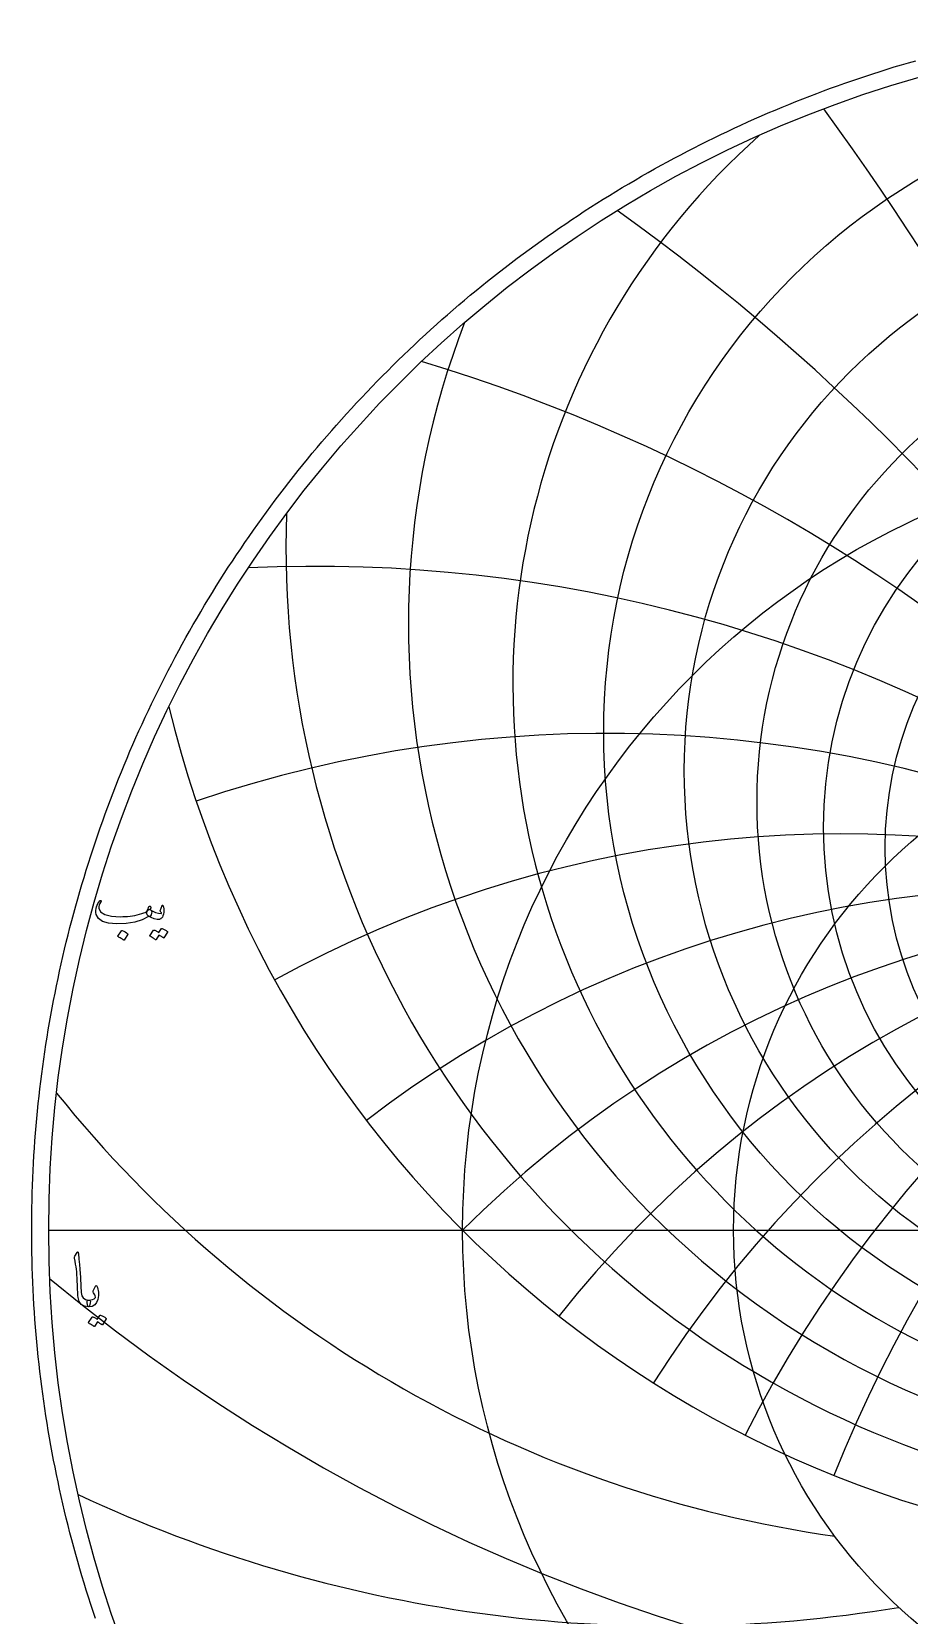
# Model space of a CAD drawing. Header units: millimetres. Extents: x -62 to 62, y -62 to 63.
# Drawn here: x -61.6 to -17.1, y -19.5 to 60.8 of the extents above; entities that cross this region are included whole.
import ezdxf

# ---------------------------------------------------------------- set-up
doc = ezdxf.new("R2010")
doc.units = ezdxf.units.MM
for name, color, linetype in [('CUT_OUTER', 1, 'Continuous'), ('ENGRAVE', 7, 'Continuous'), ('ENGRAVE_FINE', 8, 'Continuous'), ('TEXT', 5, 'Continuous')]:
    doc.layers.add(name, color=color, linetype=linetype)

msp = doc.modelspace()

# ---------------------------------------------------------------- linework, layer by layer
at = {"layer": 'CUT_OUTER'}
msp.add_lwpolyline([(-58.3831, -19.6853), (-58.5028, -19.3267), (-58.6203, -18.9674), (-58.7356, -18.6073), (-58.8486, -18.2466), (-58.9595, -17.8852), (-59.0681, -17.5231), (-59.1745, -17.1603), (-59.2787, -16.7969), (-59.3807, -16.4328), (-59.4804, -16.0682), (-59.5778, -15.7029), (-59.6731, -15.3371), (-59.7661, -14.9706), (-59.8568, -14.6036), (-59.9453, -14.2361), (-60.0315, -13.868), (-60.1154, -13.4994), (-60.1971, -13.1303), (-60.2766, -12.7606), (-60.3537, -12.3906), (-60.4286, -12.02), (-60.5012, -11.649), (-60.5716, -11.2775), (-60.6396, -10.9057), (-60.7054, -10.5334), (-60.7689, -10.1607), (-60.8301, -9.7876), (-60.889, -9.4142), (-60.9456, -9.0404), (-61, -8.6663), (-61.052, -8.2919), (-61.1017, -7.9171), (-61.1491, -7.542), (-61.1943, -7.1667), (-61.2371, -6.7911), (-61.2776, -6.4152), (-61.3158, -6.0391), (-61.3517, -5.6627), (-61.3853, -5.2862), (-61.4166, -4.9094), (-61.4456, -4.5325), (-61.4722, -4.1554), (-61.4966, -3.7781), (-61.5186, -3.4007), (-61.5383, -3.0232), (-61.5557, -2.6455), (-61.5708, -2.2678), (-61.5835, -1.89), (-61.5939, -1.512), (-61.6021, -1.1341), (-61.6079, -0.7561), (-61.6113, -0.378), (-61.6125, 0), (-61.6113, 0.378), (-61.6079, 0.7561), (-61.6021, 1.1341), (-61.5939, 1.512), (-61.5835, 1.89), (-61.5708, 2.2678), (-61.5557, 2.6455), (-61.5383, 3.0232), (-61.5186, 3.4007), (-61.4966, 3.7781), (-61.4722, 4.1554), (-61.4456, 4.5325), (-61.4166, 4.9094), (-61.3853, 5.2862), (-61.3517, 5.6627), (-61.3158, 6.0391), (-61.2776, 6.4152), (-61.2371, 6.7911), (-61.1943, 7.1667), (-61.1491, 7.542), (-61.1017, 7.9171), (-61.052, 8.2919), (-61, 8.6663), (-60.9456, 9.0404), (-60.889, 9.4142), (-60.8301, 9.7876), (-60.7689, 10.1607), (-60.7054, 10.5334), (-60.6396, 10.9057), (-60.5716, 11.2775), (-60.5012, 11.649), (-60.4286, 12.02), (-60.3537, 12.3906), (-60.2766, 12.7606), (-60.1971, 13.1303), (-60.1154, 13.4994), (-60.0315, 13.868), (-59.9453, 14.2361), (-59.8568, 14.6036), (-59.7661, 14.9706), (-59.6731, 15.3371), (-59.5778, 15.7029), (-59.4804, 16.0682), (-59.3807, 16.4328), (-59.2787, 16.7969), (-59.1745, 17.1603), (-59.0681, 17.5231), (-58.9595, 17.8852), (-58.8486, 18.2466), (-58.7356, 18.6073), (-58.6203, 18.9674), (-58.5028, 19.3267), (-58.3831, 19.6853), (-58.2612, 20.0432), (-58.1372, 20.4003), (-58.0109, 20.7566), (-57.8824, 21.1122), (-57.7518, 21.4669), (-57.619, 21.8209), (-57.484, 22.174), (-57.3469, 22.5263), (-57.2076, 22.8778), (-57.0661, 23.2284), (-56.9225, 23.5781), (-56.7768, 23.9269), (-56.6289, 24.2748), (-56.4789, 24.6218), (-56.3267, 24.9679), (-56.1725, 25.3131), (-56.0161, 25.6573), (-55.8576, 26.0005), (-55.697, 26.3427), (-55.5344, 26.684), (-55.3696, 27.0242), (-55.2027, 27.3635), (-55.0338, 27.7017), (-54.8628, 28.0388), (-54.6897, 28.3749), (-54.5146, 28.71), (-54.3374, 29.0439), (-54.1581, 29.3768), (-53.9769, 29.7085), (-53.7936, 30.0392), (-53.6082, 30.3687), (-53.4209, 30.6971), (-53.2315, 31.0243), (-53.0402, 31.3503), (-52.8468, 31.6752), (-52.6515, 31.9988), (-52.4541, 32.3213), (-52.2548, 32.6425), (-52.0535, 32.9625), (-51.8503, 33.2813), (-51.6451, 33.5988), (-51.438, 33.9151), (-51.2289, 34.2301), (-51.0179, 34.5438), (-50.805, 34.8562), (-50.5902, 35.1672), (-50.3734, 35.477), (-50.1548, 35.7854), (-49.9343, 36.0925), (-49.7119, 36.3982), (-49.4876, 36.7025), (-49.2615, 37.0055), (-49.0335, 37.307), (-48.8037, 37.6072), (-48.572, 37.906), (-48.3385, 38.2033), (-48.1032, 38.4992), (-47.866, 38.7936), (-47.6271, 39.0866), (-47.3864, 39.3781), (-47.1439, 39.6681), (-46.8996, 39.9566), (-46.6535, 40.2436), (-46.4057, 40.5291), (-46.1562, 40.8131), (-45.9049, 41.0955), (-45.6519, 41.3764), (-45.3971, 41.6558), (-45.1407, 41.9335), (-44.8825, 42.2097), (-44.6227, 42.4843), (-44.3612, 42.7573), (-44.098, 43.0287), (-43.8331, 43.2985), (-43.5666, 43.5666), (-43.2985, 43.8331), (-43.0287, 44.098), (-42.7573, 44.3612), (-42.4843, 44.6227), (-42.2097, 44.8825), (-41.9335, 45.1407), (-41.6558, 45.3971), (-41.3764, 45.6519), (-41.0955, 45.9049), (-40.8131, 46.1562), (-40.5291, 46.4057), (-40.2436, 46.6535), (-39.9566, 46.8996), (-39.6681, 47.1439), (-39.3781, 47.3864), (-39.0866, 47.6271), (-38.7936, 47.866), (-38.4992, 48.1032), (-38.2033, 48.3385), (-37.906, 48.572), (-37.6072, 48.8037), (-37.307, 49.0335), (-37.0055, 49.2615), (-36.7025, 49.4876), (-36.3982, 49.7119), (-36.0925, 49.9343), (-35.7854, 50.1548), (-35.477, 50.3734), (-35.1672, 50.5902), (-34.8562, 50.805), (-34.5438, 51.0179), (-34.2301, 51.2289), (-33.9151, 51.438), (-33.5988, 51.6451), (-33.2813, 51.8503), (-32.9625, 52.0535), (-32.6425, 52.2548), (-32.3213, 52.4541), (-31.9988, 52.6515), (-31.6752, 52.8468), (-31.3503, 53.0402), (-31.0243, 53.2315), (-30.6971, 53.4209), (-30.3687, 53.6082), (-30.0392, 53.7936), (-29.7085, 53.9769), (-29.3768, 54.1581), (-29.0439, 54.3374), (-28.71, 54.5146), (-28.3749, 54.6897), (-28.0388, 54.8628), (-27.7017, 55.0338), (-27.3635, 55.2027), (-27.0242, 55.3696), (-26.684, 55.5344), (-26.3427, 55.697), (-26.0005, 55.8576), (-25.6573, 56.0161), (-25.3131, 56.1725), (-24.9679, 56.3267), (-24.6218, 56.4789), (-24.2748, 56.6289), (-23.9269, 56.7768), (-23.5781, 56.9225), (-23.2284, 57.0661), (-22.8778, 57.2076), (-22.5263, 57.3469), (-22.174, 57.484), (-21.8209, 57.619), (-21.4669, 57.7518), (-21.1122, 57.8824), (-20.7566, 58.0109), (-20.4003, 58.1372), (-20.0432, 58.2612), (-19.6853, 58.3831), (-19.3267, 58.5028), (-18.9674, 58.6203), (-18.6073, 58.7356), (-18.2466, 58.8486), (-17.8852, 58.9595), (-17.5231, 59.0681), (-17.1603, 59.1745), (-16.7969, 59.2787)], dxfattribs=at)
at = {"layer": 'ENGRAVE'}
msp.add_lwpolyline([(-60.75, 0), (60.75, 0)], dxfattribs=at)
for centre, radius in [((0, 0), 60.75), ((0, 25.245), 32.6153), ((0, 23.2946), 28.5299), ((0, 21.7153), 24.845), ((0, 20.4318), 21.4731), ((0, 0), 39.7663), ((0, 19.3891), 18.3477), ((0, 0), 26.0306)]:
    msp.add_circle(centre, radius, dxfattribs=at)
for centre, radius, start, end in [((0, 27.6728), 37.2199, 131.640882, 48.359118), ((0, 30.7306), 42.5099, 158.934283, 21.065717), ((0, 34.6449), 48.7269, 178.031366, 1.968634), ((0, 39.7663), 56.2381, 193.623472, 346.376528), ((0, -39.7663), 56.2381, 45, 135), ((0, -39.7663), 56.2381, 45, 135), ((-12.2215, 45.6114), 61.7343, 218.773878, 261.913064), ((-29.2609, 50.6814), 70.7543, 244.919203, 279.430551)]:
    msp.add_arc(centre, radius, start, end, dxfattribs=at)
at = {"layer": 'ENGRAVE_FINE'}
for centre, radius, start, end in [((-154.5128, -39.7663), 164.4291, 8.354592, 35.979906), ((-154.5128, -39.7663), 164.4291, 8.354592, 35.979906), ((-97.4072, -39.7663), 112.4761, 12.666469, 54.396525), ((-97.4072, -39.7663), 112.4761, 12.666469, 54.396525), ((-67.0219, -39.7663), 87.4909, 17.146853, 73.284845), ((-67.0219, -39.7663), 87.4909, 17.146853, 73.284845), ((-47.1893, -39.7663), 73.4136, 21.864224, 92.68985), ((-47.1893, -39.7663), 73.4136, 21.864224, 92.68985), ((47.1893, -39.7663), 73.4136, 87.31015, 158.135776), ((47.1893, -39.7663), 73.4136, 87.31015, 158.135776), ((-32.4691, -39.7663), 64.9381, 26.898951, 108.68574), ((-32.4691, -39.7663), 64.9381, 26.898951, 108.68574), ((32.4691, -39.7663), 64.9381, 71.31426, 153.101049), ((32.4691, -39.7663), 64.9381, 71.31426, 153.101049), ((-20.469, -39.7663), 59.8473, 32.348066, 118.786424), ((-20.469, -39.7663), 59.8473, 32.348066, 118.786424), ((20.469, -39.7663), 59.8473, 61.213576, 147.651934), ((20.469, -39.7663), 59.8473, 61.213576, 147.651934), ((-9.9163, -39.7663), 57.1056, 38.331472, 127.454375), ((-9.9163, -39.7663), 57.1056, 38.331472, 127.454375), ((9.9163, -39.7663), 57.1056, 52.545625, 141.668528), ((9.9163, -39.7663), 57.1056, 52.545625, 141.668528), ((0, 70.6349), 95.0037, 230.287975, 309.712025)]:
    msp.add_arc(centre, radius, start, end, dxfattribs=at)
at = {"layer": 'TEXT'}
for points in [[(-55.5986, 16.2466), (-55.5949, 16.2447), (-55.5914, 16.2427), (-55.5882, 16.2408), (-55.5852, 16.2389), (-55.5822, 16.2368), (-55.5789, 16.2341), (-55.5755, 16.231), (-55.5717, 16.2274), (-55.5408, 16.191), (-55.5286, 16.1393), (-55.5351, 16.0722), (-55.5602, 15.9898), (-55.5835, 15.9398), (-55.6072, 15.9084), (-55.6314, 15.8957), (-55.6561, 15.9017), (-55.6685, 15.9077), (-55.679, 15.9103), (-55.6877, 15.9096), (-55.6944, 15.9055), (-56.0086, 15.7335), (-56.3842, 15.6123), (-56.8211, 15.5419), (-57.3193, 15.5223), (-57.7221, 15.5568), (-58.0263, 15.6487), (-58.2318, 15.7982), (-58.3386, 16.0051), (-58.3552, 16.1029), (-58.3588, 16.2006), (-58.3494, 16.2983), (-58.3271, 16.396), (-58.2967, 16.4825), (-58.2591, 16.5618), (-58.2143, 16.6339), (-58.1624, 16.6988), (-58.1525, 16.7069), (-58.1422, 16.7122), (-58.1315, 16.7146), (-58.1202, 16.7141), (-58.1097, 16.7096), (-58.101, 16.7036), (-58.0943, 16.6961), (-58.0895, 16.6873), (-58.0874, 16.6787), (-58.0886, 16.6681), (-58.0931, 16.6557), (-58.101, 16.6413), (-58.1566, 16.5599), (-58.193, 16.4803), (-58.2103, 16.4027), (-58.2083, 16.327), (-58.1173, 16.1374), (-57.9056, 16.0013), (-57.5731, 15.9189), (-57.12, 15.8902), (-56.9955, 15.8921), (-56.8714, 15.8978), (-56.7474, 15.9074), (-56.6237, 15.9208), (-56.5009, 15.9381), (-56.3799, 15.9592), (-56.2605, 15.9841), (-56.1428, 16.0128), (-56.0285, 16.0454), (-55.9349, 16.078), (-55.8618, 16.1105), (-55.8093, 16.1431), (-55.7891, 16.1603), (-55.7705, 16.1814), (-55.7537, 16.2063), (-55.7384, 16.2351), (-55.7242, 16.2672), (-55.7102, 16.3021), (-55.6964, 16.34), (-55.6829, 16.3807), (-55.6776, 16.3932), (-55.6695, 16.4037), (-55.6584, 16.4123), (-55.6446, 16.419), (-55.6297, 16.4226), (-55.6158, 16.4219), (-55.6029, 16.4169), (-55.5909, 16.4075), (-55.5813, 16.3946), (-55.5756, 16.3788), (-55.5737, 16.3601), (-55.5756, 16.3385)], [(-55.7135, 15.94), (-55.7552, 15.9795), (-55.7768, 16.0291), (-55.7782, 16.0887), (-55.7595, 16.1584), (-55.719, 16.2209), (-55.6819, 16.259), (-55.6482, 16.2727), (-55.6177, 16.2619), (-55.474, 16.1668), (-55.3303, 16.1), (-55.1866, 16.0614), (-55.0429, 16.0511), (-55.0379, 16.0521), (-55.0343, 16.055), (-55.0321, 16.0597), (-55.0314, 16.0665), (-55.035, 16.0791), (-55.0458, 16.0981), (-55.0637, 16.1232), (-55.0889, 16.1546), (-55.0937, 16.1642), (-55.0965, 16.1738), (-55.0975, 16.1833), (-55.0965, 16.1929), (-55.0046, 16.4573), (-55.0003, 16.4674), (-54.995, 16.4746), (-54.9888, 16.4789), (-54.9816, 16.4803), (-54.9744, 16.4791), (-54.9682, 16.4755), (-54.9629, 16.4696), (-54.9586, 16.4612), (-54.9298, 16.3752), (-54.9126, 16.2897), (-54.9068, 16.2047), (-54.9126, 16.1201), (-54.9313, 16.015), (-54.9567, 15.9295), (-54.9888, 15.8636), (-55.0276, 15.8174), (-55.057, 15.792), (-55.0841, 15.7733), (-55.1088, 15.7613), (-55.131, 15.756), (-55.2594, 15.7532), (-55.3993, 15.7829), (-55.5507, 15.8451), (-55.7135, 15.94)], [(-55.0314, 15.2885), (-55.0266, 15.2933), (-55.0199, 15.2962), (-55.0113, 15.2971), (-55.0007, 15.2962), (-54.963, 15.282), (-54.9265, 15.2665), (-54.8912, 15.2495), (-54.857, 15.231), (-54.8239, 15.2109), (-54.7914, 15.1889), (-54.7597, 15.1649), (-54.7286, 15.139), (-54.7227, 15.1311), (-54.72, 15.1228), (-54.7207, 15.1139), (-54.7248, 15.1046), (-54.9088, 14.8133), (-54.9138, 14.8095), (-54.9212, 14.8095), (-54.931, 14.8133), (-54.9433, 14.821), (-54.9516, 14.828), (-54.9653, 14.8377), (-54.9842, 14.8501), (-55.0084, 14.865), (-55.0381, 14.8829), (-55.0736, 14.9038), (-55.1147, 14.9279), (-55.1617, 14.9551), (-55.3073, 14.729), (-55.314, 14.7221), (-55.3226, 14.7204), (-55.3332, 14.724), (-55.3456, 14.7328), (-55.3564, 14.7405), (-55.3734, 14.752), (-55.3967, 14.7673), (-55.4261, 14.7865), (-55.4623, 14.8095), (-55.5056, 14.8363), (-55.5562, 14.867), (-55.6139, 14.9014), (-55.6199, 14.9072), (-55.6225, 14.9129), (-55.6218, 14.9187), (-55.6177, 14.9244), (-55.43, 15.2042), (-55.4252, 15.209), (-55.4185, 15.2119), (-55.4098, 15.2128), (-55.3993, 15.2119), (-55.3672, 15.2014), (-55.3361, 15.1893), (-55.3059, 15.1756), (-55.2767, 15.1601), (-55.2484, 15.1432), (-55.2211, 15.1252), (-55.1947, 15.1059), (-55.1694, 15.0854)], [(-57.051, 15.1812), (-57.0462, 15.186), (-57.0395, 15.1889), (-57.0309, 15.1898), (-57.0203, 15.1889), (-56.9458, 15.1587), (-56.8757, 15.1218), (-56.8098, 15.0782), (-56.7482, 15.0279), (-56.7423, 15.0202), (-56.7396, 15.0126), (-56.7403, 15.0049), (-56.7444, 14.9973), (-56.9245, 14.706), (-56.9312, 14.6991), (-56.9399, 14.6974), (-56.9504, 14.701), (-56.9629, 14.7098), (-56.9736, 14.7175), (-56.9906, 14.729), (-57.0139, 14.7443), (-57.0433, 14.7635), (-57.0795, 14.7865), (-57.1229, 14.8133), (-57.1734, 14.844), (-57.2311, 14.8785), (-57.2388, 14.8842), (-57.2426, 14.89), (-57.2426, 14.8957), (-57.2388, 14.9014)], [(-59.3034, -1.1248), (-59.296, -1.1133), (-59.2891, -1.1057), (-59.2826, -1.1018), (-59.2766, -1.1018), (-59.2675, -1.1069), (-59.2594, -1.122), (-59.2522, -1.1471), (-59.246, -1.1823), (-59.2143, -1.4685), (-59.1885, -1.7332), (-59.1684, -1.9763), (-59.154, -2.1979), (-59.1448, -2.3873), (-59.1363, -2.5571), (-59.1285, -2.7073), (-59.1214, -2.8379), (-59.1153, -2.9487), (-59.1104, -3.04), (-59.1067, -3.1116), (-59.1042, -3.1636), (-59.0702, -3.3193), (-58.9949, -3.4338), (-58.8785, -3.5071), (-58.7209, -3.5392), (-58.6771, -3.5507), (-58.6491, -3.5775), (-58.6369, -3.6196), (-58.6405, -3.6771), (-58.6584, -3.7677), (-58.6778, -3.8323), (-58.6987, -3.8711), (-58.7209, -3.8841), (-58.9427, -3.8548), (-59.1061, -3.7672), (-59.211, -3.6211), (-59.2575, -3.4165), (-59.2648, -3.3187), (-59.2713, -3.2206), (-59.2772, -3.1223), (-59.2824, -3.0237), (-59.287, -2.9249), (-59.2915, -2.8259), (-59.2957, -2.7266), (-59.2996, -2.6271), (-59.3068, -2.4373), (-59.3169, -2.2664), (-59.3298, -2.1144), (-59.3456, -1.9813), (-59.3643, -1.8536), (-59.3858, -1.7174), (-59.4103, -1.5728), (-59.4376, -1.4199), (-59.4412, -1.3924), (-59.4404, -1.3672), (-59.4354, -1.3445), (-59.4261, -1.3241)], [(-58.491, -3.0755), (-58.3837, -2.8379), (-58.3679, -2.8117), (-58.3511, -2.8024), (-58.3334, -2.8098), (-58.3147, -2.834), (-58.2802, -2.9065), (-58.2534, -2.982), (-58.2342, -3.0607), (-58.2227, -3.1425), (-58.2192, -3.2279), (-58.2237, -3.3174), (-58.2364, -3.4109), (-58.2572, -3.5085), (-58.3207, -3.6728), (-58.4191, -3.7902), (-58.5526, -3.8606), (-58.7209, -3.8841), (-58.7403, -3.8718), (-58.7602, -3.8352), (-58.7806, -3.7741), (-58.8014, -3.6886), (-58.8074, -3.6429), (-58.8062, -3.6053), (-58.7978, -3.5758), (-58.7823, -3.5545), (-58.7698, -3.5463), (-58.7554, -3.5411), (-58.7391, -3.5387), (-58.7209, -3.5392), (-58.6148, -3.5358), (-58.5226, -3.5142), (-58.4443, -3.4745), (-58.3799, -3.4165), (-58.377, -3.412), (-58.376, -3.406), (-58.377, -3.3986), (-58.3799, -3.3897), (-58.395, -3.3356), (-58.4172, -3.2805), (-58.4467, -3.2244), (-58.4833, -3.1674), (-58.4953, -3.1459), (-58.5006, -3.1234), (-58.4991, -3.0999), (-58.491, -3.0755)], [(-58.1499, -4.3171), (-58.1451, -4.3123), (-58.1384, -4.3094), (-58.1298, -4.3085), (-58.1193, -4.3094), (-58.0815, -4.3236), (-58.045, -4.3391), (-58.0097, -4.3561), (-57.9756, -4.3746), (-57.9424, -4.3947), (-57.9099, -4.4167), (-57.8782, -4.4407), (-57.8472, -4.4666), (-57.8412, -4.4745), (-57.8386, -4.4828), (-57.8393, -4.4917), (-57.8434, -4.5011), (-58.0273, -4.7923), (-58.0323, -4.7961), (-58.0398, -4.7961), (-58.0496, -4.7923), (-58.0618, -4.7846), (-58.0702, -4.7776), (-58.0838, -4.7679), (-58.1027, -4.7555), (-58.1269, -4.7406), (-58.1566, -4.7227), (-58.1921, -4.7018), (-58.2333, -4.6777), (-58.2802, -4.6505), (-58.4259, -4.8766), (-58.4326, -4.8836), (-58.4412, -4.8852), (-58.4517, -4.8816), (-58.4642, -4.8728), (-58.475, -4.8651), (-58.492, -4.8536), (-58.5152, -4.8383), (-58.5447, -4.8191), (-58.5808, -4.7961), (-58.6242, -4.7693), (-58.6747, -4.7387), (-58.7324, -4.7042), (-58.7384, -4.6984), (-58.7411, -4.6927), (-58.7403, -4.6869), (-58.7363, -4.6812), (-58.5485, -4.4014), (-58.5437, -4.3966), (-58.537, -4.3937), (-58.5284, -4.3928), (-58.5178, -4.3937), (-58.4857, -4.4042), (-58.4546, -4.4163), (-58.4244, -4.43), (-58.3952, -4.4455), (-58.3669, -4.4624), (-58.3396, -4.4805), (-58.3133, -4.4997), (-58.2879, -4.5202)]]:
    msp.add_lwpolyline(points, close=True, dxfattribs=at)

doc.saveas('drawing.dxf')
